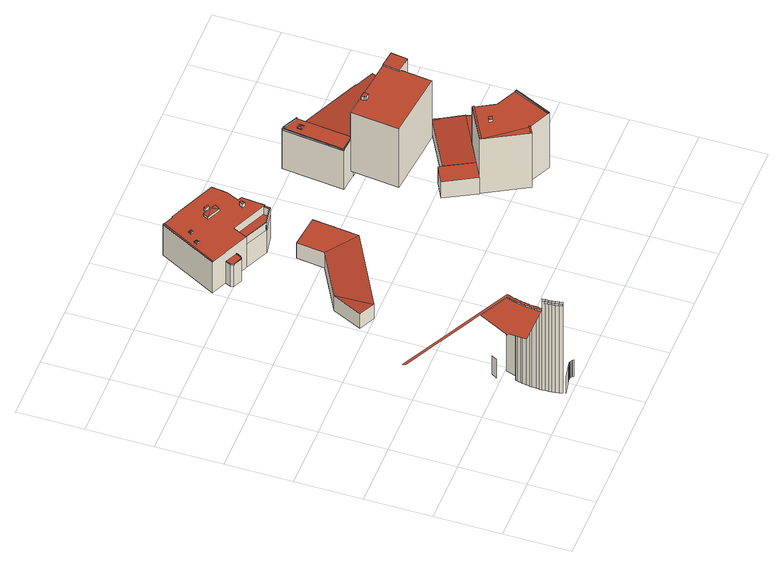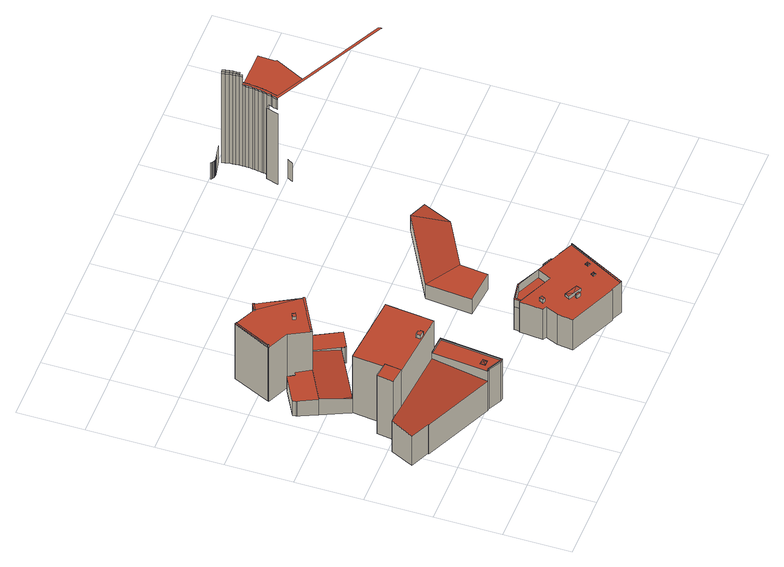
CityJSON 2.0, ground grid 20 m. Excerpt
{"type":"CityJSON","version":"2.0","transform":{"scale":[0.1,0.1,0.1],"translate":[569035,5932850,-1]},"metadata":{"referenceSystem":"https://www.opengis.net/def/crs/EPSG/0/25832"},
"CityObjects":{
"building1":{"type":"Building","attributes":{"Grundfläche 2D":"5160.210936","Grundhöhe NN":"2.251"},"geometry":[{"type":"MultiSurface","lod":"3","boundaries":[[[0,1,2,3,4,5,6,7,8,9,10,11,12,13,14,15,16,17,18,19,20,21,22,23,24,25,26,27,28,29,30,31,32,33,34,35,36,37,38,39,40,41,42,43,44,45,46]],[[47,48,49,50]],[[51,52,48,47]],[[51,53,54,52]],[[55,54,53,56]],[[57,55,56,58]],[[59,60,61,62]],[[63,60,59,64,65,66,67,68]],[[60,69,70,61]],[[60,63,68,67,71,69]],[[69,72,73,70]],[[72,69,71,74]],[[72,75,76,73]],[[77,78,79,80,81,82,83,84,85,86,87,88,89,90,91,92,93,94,95,96,97,98,99,100]],[[75,72,74,101]],[[80,79,78,22,21,20]],[[75,102,103,76]],[[102,75,101,104]],[[81,80,20,19]],[[102,105,106,103]],[[105,102,104,107,108,23]],[[83,82,81,19,18,17]],[[108,109,24,23]],[[109,108,107,110]],[[17,16,84,83]],[[109,111,112,26,25,24]],[[113,112,111,109,110,114]],[[84,16,15,14,86,85]],[[112,115,116,28,27,26]],[[117,116,115,112,113,118]],[[14,13,87,86]],[[119,120,121,122,123,124]],[[116,125,29,28]],[[125,116,117,126]],[[87,13,12,11,89,88]],[[125,127,128,31,30,29]],[[129,128,127,125,126,130]],[[128,131,132,33,32,31]],[[89,11,10,9,91,90]],[[133,132,131,128,129,134]],[[132,135,34,33]],[[135,132,133,136]],[[91,9,8,7,93,92]],[[135,137,138,36,35,34]],[[139,138,137,135,136,140]],[[93,7,6,5,95,94]],[[124,123,122,141,142,143]],[[138,144,145,38,37,36]],[[145,144,138,139,146,147,148]],[[149,150,147,146]],[[97,96,95,5,4,3]],[[145,151,39,38]],[[145,148,152,151]],[[143,142,141,153,154,155]],[[151,156,157,41,40,39]],[[157,156,151,152,158,159]],[[155,154,153,160,161,162]],[[162,161,160,163,164,165]],[[157,166,42,41]],[[167,168,169,170]],[[157,159,171,166]],[[165,164,163,172,173,174]],[[174,173,172,175,176,177]],[[177,176,175,178,179,180]],[[180,179,178,181,182,183]],[[184,150,149,185]]],"semantics":{"surfaces":[{"type":"RoofSurface"},{"type":"WallSurface"}],"values":[0,1,1,1,1,1,1,1,1,1,1,1,1,0,1,1,1,1,1,1,1,1,1,1,1,1,1,1,1,1,1,1,1,1,1,1,1,1,1,1,1,1,1,1,1,1,1,1,1,1,1,1,1,1,1,1,1,1,1,1,1,1,1,1,1,1]}}]},
"building2":{"type":"Building","attributes":{"Grundfläche 2D":"362.881371","Grundhöhe NN":"3.829"},"geometry":[{"type":"Solid","lod":"3","boundaries":[[[[186,187,188,189]],[[190,186,189,191]],[[190,191,192]],[[193,194,189,188]],[[194,195,191,189]],[[195,196,192,191]],[[196,197,190,192]],[[197,198,186,190]],[[198,199,187,186]],[[199,193,188,187]],[[193,199,198,197,196,195,194]]]],"semantics":{"surfaces":[{"type":"RoofSurface"},{"type":"WallSurface"},{"type":"GroundSurface"}],"values":[[0,0,0,1,1,1,1,1,1,1,2]]}}]},
"building3":{"type":"Building","attributes":{"Grundfläche 2D":"464.042007","Grundhöhe NN":"-0.001"},"children":["building3-1","building3-2","building3-3","building3-4","building3-5","building3-6","building3-7","building3-8"],"geometry":[{"type":"Solid","lod":"3","boundaries":[[[[200,201,202,203,204,205,206,207,208,209,210,211,212,213,214,215,216,217]],[[218,219,220,221,222,223,224,225]],[[226,227,228,229,230,231,232,233]],[[203,202,234,235]],[[204,203,235,236]],[[206,205,204,236,237]],[[207,206,237,238]],[[226,233,239,240,225,211,210,209,208,207,238,241,228,227]],[[223,213,212,211,225,224]],[[242,243,216,215,214,213,223,222,221]],[[217,216,243,244]],[[200,217,244,245]],[[202,201,246,234]],[[201,200,245,246]],[[218,225,240,247]],[[219,218,247,248]],[[221,220,219,248,249,242]],[[229,228,241,250]],[[230,229,250,251]],[[231,230,251,252]],[[232,231,252,253]],[[233,232,253,239]],[[238,237,236,235,234,246,245,244,243,242,249,248,247,240,239,253,252,251,250,241]]]],"semantics":{"surfaces":[{"type":"RoofSurface"},{"type":"WallSurface"},{"type":"GroundSurface"}],"values":[[0,0,0,1,1,1,1,1,1,1,1,1,1,1,1,1,1,1,1,1,1,1,2]]}}]},
"building3-1":{"type":"BuildingInstallation","parents":["building3"],"geometry":[{"type":"MultiSurface","lod":"3","boundaries":[[[254,255,256]],[[256,255,257]],[[258,255,254]],[[257,255,258]],[[259,260,258,254]],[[261,259,254,256]],[[260,262,257,258]],[[262,261,256,257]]],"semantics":{"surfaces":[{"type":"RoofSurface"},{"type":"WallSurface"}],"values":[0,0,0,0,1,1,1,1]}}]},
"building3-2":{"type":"BuildingInstallation","parents":["building3"],"geometry":[{"type":"MultiSurface","lod":"3","boundaries":[[[263,264,265,266]],[[266,265,267,268]],[[263,266,268,269]],[[264,263,269,270]],[[265,264,270,267]]],"semantics":{"surfaces":[{"type":"RoofSurface"},{"type":"WallSurface"}],"values":[0,1,1,1,1]}}]},
"building3-3":{"type":"BuildingInstallation","parents":["building3"],"geometry":[{"type":"MultiSurface","lod":"3","boundaries":[[[271,272,273]],[[274,273,272,275]],[[276,272,271]],[[277,275,272,276]],[[278,279,271,273]],[[279,280,276,271]],[[280,281,282,275,277,276]],[[282,283,278,273,274,275]]],"semantics":{"surfaces":[{"type":"RoofSurface"},{"type":"WallSurface"}],"values":[0,0,0,0,1,1,1,1]}}]},
"building3-4":{"type":"BuildingInstallation","parents":["building3"],"geometry":[{"type":"MultiSurface","lod":"3","boundaries":[[[284,285,286,287]],[[287,286,288,289]],[[284,287,289,290]],[[285,284,290,291]],[[286,285,291,288]]],"semantics":{"surfaces":[{"type":"RoofSurface"},{"type":"WallSurface"}],"values":[0,1,1,1,1]}}]},
"building3-5":{"type":"BuildingInstallation","parents":["building3"],"geometry":[{"type":"MultiSurface","lod":"3","boundaries":[[[292,293,294,295]],[[294,293,205,206]],[[295,294,206,207]],[[292,295,207,208]],[[293,292,208,205]]],"semantics":{"surfaces":[{"type":"RoofSurface"},{"type":"WallSurface"}],"values":[0,1,1,1,1]}}]},
"building3-6":{"type":"BuildingInstallation","parents":["building3"],"geometry":[{"type":"MultiSurface","lod":"3","boundaries":[[[296,297,298]],[[299,297,296]],[[300,297,299]],[[301,302,296,298]],[[302,303,299,296]],[[303,304,300,299]],[[300,304,301,298,297]]],"semantics":{"surfaces":[{"type":"RoofSurface"},{"type":"WallSurface"}],"values":[0,0,0,1,1,1,1]}}]},
"building3-7":{"type":"BuildingInstallation","parents":["building3"],"geometry":[{"type":"MultiSurface","lod":"3","boundaries":[[[305,306,212,211,307,308,309,215,214,310]],[[225,218,307,211]],[[218,219,308,307]],[[219,220,221,215,309,308]],[[222,214,215,221]],[[222,311,312,305,310,214]],[[306,305,312,313]],[[212,306,313,224]],[[225,211,212,224]]],"semantics":{"surfaces":[{"type":"RoofSurface"},{"type":"WallSurface"}],"values":[0,1,1,1,1,1,1,1,1]}}]},
"building3-8":{"type":"BuildingInstallation","parents":["building3"],"geometry":[{"type":"MultiSurface","lod":"3","boundaries":[[[314,315,316,317,318,319,320,321,322,323,324,325]],[[228,320,319,227]],[[226,314,325,233]],[[317,316,326,327]],[[228,229,321,320]],[[229,230,322,321]],[[230,231,323,322]],[[231,232,324,323]],[[232,233,325,324]],[[226,328,315,314]],[[316,315,328,326]],[[318,317,327,329]],[[329,227,319,318]]],"semantics":{"surfaces":[{"type":"RoofSurface"},{"type":"WallSurface"}],"values":[0,1,1,1,1,1,1,1,1,1,1,1,1]}}]},
"building4":{"type":"Building","attributes":{"Grundfläche 2D":"231.017886","Grundhöhe NN":"4.061"},"geometry":[{"type":"Solid","lod":"3","boundaries":[[[[330,331,332]],[[333,331,330]],[[334,335,332,331,336,337,338,339]],[[340,341,342,343,344,345,346,347,348]],[[335,334,339,338,349,350,351,352]],[[353,333,330,332,335,352,354]],[[336,331,333,353,355]],[[344,343,342,356,357,349,338]],[[344,338,337,345]],[[345,337,336,346]],[[346,336,355,358,347]],[[348,347,358,359]],[[340,348,359,360]],[[341,340,360,361]],[[342,341,361,356]],[[351,350,349,357,356,361,360,359,358,355,353,354,352]]]],"semantics":{"surfaces":[{"type":"RoofSurface"},{"type":"WallSurface"},{"type":"GroundSurface"}],"values":[[0,0,0,0,1,1,1,1,1,1,1,1,1,1,1,2]]}}]},
"building5":{"type":"Building","attributes":{"Grundfläche 2D":"312.964975","Grundhöhe NN":"4.245"},"children":["building5-1","building5-2","building5-3","building5-4"],"geometry":[{"type":"Solid","lod":"3","boundaries":[[[[362,363,364,365,366,367,368,369,370,371,372,373,374,375]],[[363,362,376,377,364]],[[378,379,367]],[[368,367,379,369]],[[380,369,379]],[[381,372,371]],[[382,383,384,385,386,387,388,389,390,391]],[[386,385,392,393]],[[388,387,394,395]],[[389,388,395,396]],[[391,390,389,396,397]],[[385,384,383,398,399,392]],[[382,391,397,400]],[[383,382,400,398]],[[401,377,376,362,375,402,403]],[[364,377,401,404]],[[366,365,364,404,405]],[[406,378,367,366,405,407]],[[379,378,406,408]],[[380,379,408,409]],[[370,369,380,409,410]],[[386,381,371,370,410,394,387]],[[375,374,373,372,381,386,393,411,402]],[[410,409,408,406,407,405,404,401,403,402,411,393,392,399,398,400,397,396,395,394]]]],"semantics":{"surfaces":[{"type":"RoofSurface"},{"type":"WallSurface"},{"type":"GroundSurface"}],"values":[[0,0,0,0,0,0,0,1,1,1,1,1,1,1,1,1,1,1,1,1,1,1,1,2]]}}]},
"building5-1":{"type":"BuildingInstallation","parents":["building5"],"geometry":[{"type":"MultiSurface","lod":"3","boundaries":[[[412,413,414,415,416,417]],[[372,373,374,375,415,414]],[[416,415,375,362]],[[362,418,419,420,413,412,417,416]],[[414,413,420,372]]],"semantics":{"surfaces":[{"type":"RoofSurface"},{"type":"WallSurface"}],"values":[0,1,1,1,1]}}]},
"building5-2":{"type":"BuildingInstallation","parents":["building5"],"geometry":[{"type":"MultiSurface","lod":"3","boundaries":[[[421,422,423,424,425,426,427,428,429,430,431,432]],[[433,365,427,426]],[[365,366,428,427]],[[366,367,378,430,429,428]],[[368,434,421,432,431,430,378,379]],[[423,422,421,434,435,436]],[[436,437,424,423]],[[425,424,437,438]],[[426,425,438,433]]],"semantics":{"surfaces":[{"type":"RoofSurface"},{"type":"WallSurface"}],"values":[0,1,1,1,1,1,1,1,1]}}]},
"building5-3":{"type":"BuildingInstallation","parents":["building5"],"geometry":[{"type":"MultiSurface","lod":"3","boundaries":[[[439,440,441,442]],[[442,441,443,444]],[[439,442,444,445]],[[440,439,445,446]],[[441,440,446,443]]],"semantics":{"surfaces":[{"type":"RoofSurface"},{"type":"WallSurface"}],"values":[0,1,1,1,1]}}]},
"building5-4":{"type":"BuildingInstallation","parents":["building5"],"geometry":[{"type":"MultiSurface","lod":"3","boundaries":[[[447,448,449,450,451,452]],[[376,377,449,448]],[[449,377,364,453,450]],[[451,450,453,454]],[[454,363,455,452,451]],[[447,452,455,456]],[[456,376,448,447]]],"semantics":{"surfaces":[{"type":"RoofSurface"},{"type":"WallSurface"}],"values":[0,1,1,1,1,1,1]}}]},
"building6":{"type":"Building","attributes":{"Grundfläche 2D":"326.253067","Grundhöhe NN":"3.270"},"children":["building6-1"],"geometry":[{"type":"Solid","lod":"3","boundaries":[[[[457,458,459,460,461,462]],[[463,464,465,466,467,468]],[[460,459,469,470]],[[461,460,470,471]],[[462,461,471,472]],[[457,462,472,473]],[[463,459,458,464]],[[474,475,466,465,464,458,457,473]],[[476,468,467,466,475,477]],[[468,476,469,459,463]],[[477,475,474,473,472,471,470,469,476]]]],"semantics":{"surfaces":[{"type":"RoofSurface"},{"type":"WallSurface"},{"type":"GroundSurface"}],"values":[[0,0,1,1,1,1,1,1,1,1,2]]}}]},
"building6-1":{"type":"BuildingInstallation","parents":["building6"],"geometry":[{"type":"MultiSurface","lod":"3","boundaries":[[[478,479,480,481,482,483]],[[484,485,481,480]],[[485,486,482,481]],[[486,487,483,482]],[[478,483,487,488]],[[488,489,479,478]],[[480,479,489,484]]],"semantics":{"surfaces":[{"type":"RoofSurface"},{"type":"WallSurface"}],"values":[0,1,1,1,1,1,1]}}]},
"building7":{"type":"Building","attributes":{"Grundfläche 2D":"430.508080","Grundhöhe NN":"-0.001"},"children":["building7-1","building7-2"],"geometry":[{"type":"Solid","lod":"3","boundaries":[[[[490,491,492,493,494,495,496,497,498]],[[499,500,501,502,503,504,505,506,507,508]],[[494,493,492,504,503]],[[496,495,494,503,509,510,511]],[[497,496,511,512]],[[498,497,512,513]],[[490,498,513,514]],[[491,490,514,515,516,504,492]],[[517,506,505,504,516,518]],[[507,506,517,519]],[[508,507,519,520]],[[521,500,499,508,520,522]],[[501,500,521,523]],[[502,501,523,524]],[[503,502,524,509]],[[517,518,516,515,514,513,512,511,510,509,524,523,521,522,520,519]]]],"semantics":{"surfaces":[{"type":"RoofSurface"},{"type":"WallSurface"},{"type":"GroundSurface"}],"values":[[0,0,1,1,1,1,1,1,1,1,1,1,1,1,1,2]]}}]},
"building7-1":{"type":"BuildingInstallation","parents":["building7"],"geometry":[{"type":"MultiSurface","lod":"3","boundaries":[[[525,526,527,528,529,530,531,532,533,534,535,536,537]],[[528,490,491,492,530,529]],[[492,493,531,530]],[[538,532,531,493]],[[533,532,538,539]],[[534,533,539,540]],[[535,534,540,541]],[[541,542,536,535]],[[537,536,542,495]],[[495,496,525,537]],[[496,497,526,525]],[[497,498,527,526]],[[528,527,498,490]]],"semantics":{"surfaces":[{"type":"RoofSurface"},{"type":"WallSurface"}],"values":[0,1,1,1,1,1,1,1,1,1,1,1,1]}}]},
"building7-2":{"type":"BuildingInstallation","parents":["building7"],"geometry":[{"type":"MultiSurface","lod":"3","boundaries":[[[543,544,545]],[[543,546,544]],[[543,545,547]],[[543,547,546]],[[545,544,548,549]],[[547,545,549,550]],[[546,547,550,551]],[[544,546,551,548]]],"semantics":{"surfaces":[{"type":"RoofSurface"},{"type":"WallSurface"}],"values":[0,0,0,0,1,1,1,1]}}]}
},
"vertices":[
[9,351,348],[120,295,348],[126,292,348],[343,180,348],[342,175,348],[340,170,348],[338,164,348],[337,159,348],[336,154,348],[334,148,348],[333,143,348],[332,137,348],[331,132,348],[330,126,348],[329,121,348],[328,115,348],[328,109,348],[327,104,348],[327,98,348],[326,93,348],[326,87,348],[326,82,348],[326,76,348],[333,76,348],[333,82,348],[334,87,348],[334,93,348],[334,99,348],[335,105,348],[335,110,348],[336,116,348],[337,122,348],[338,128,348],[339,133,348],[340,139,348],[341,144,348],[343,150,348],[344,156,348],[345,161,348],[347,167,348],[349,172,348],[350,178,348],[352,183,348],[11,359,348],[7,361,348],[7,359,348],[8,355,348],[331,26,384],[331,26,377],[333,16,377],[333,16,384],[329,36,384],[329,36,377],[328,46,384],[328,46,377],[327,56,377],[327,56,384],[326,66,377],[326,66,384],[340,17,377],[338,27,377],[338,27,384],[340,17,384],[338,27,100],[340,17,98],[340,17,94],[340,17,33],[338,27,33],[338,27,94],[336,37,377],[336,37,384],[336,37,33],[335,47,377],[335,47,384],[335,47,33],[334,56,377],[334,56,384],[213,78,343],[326,76,343],[326,82,343],[326,87,343],[326,93,343],[327,98,343],[327,104,343],[328,109,343],[328,115,343],[329,121,343],[330,126,343],[331,132,343],[332,137,343],[333,143,343],[334,148,343],[336,154,343],[337,159,343],[338,164,343],[340,170,343],[342,175,343],[343,180,343],[258,224,343],[211,132,343],[216,129,343],[334,56,33],[334,66,377],[334,66,384],[334,66,33],[333,76,377],[333,76,384],[333,76,33],[333,76,343],[333,82,343],[333,82,33],[334,87,343],[334,93,343],[334,93,33],[334,87,33],[334,99,343],[335,105,343],[335,105,33],[334,99,33],[342,9,33],[342,9,94],[342,9,96],[378,17,96],[378,17,94],[378,17,33],[335,110,343],[335,110,33],[336,116,343],[337,122,343],[337,122,33],[336,116,33],[338,128,343],[339,133,343],[339,133,33],[338,128,33],[340,139,343],[340,139,33],[341,144,343],[343,150,343],[343,150,33],[341,144,33],[388,19,96],[388,19,94],[388,19,33],[344,156,343],[345,161,343],[344,156,33],[344,156,305],[345,161,305],[357,153,33],[357,153,305],[347,167,343],[347,167,305],[395,19,96],[395,19,94],[395,19,33],[349,172,343],[350,178,343],[349,172,305],[350,178,305],[397,19,96],[397,19,94],[397,19,33],[400,18,96],[400,18,94],[400,18,33],[352,183,343],[344,223,103],[335,207,103],[335,207,33],[344,223,33],[352,183,305],[403,17,96],[403,17,94],[403,17,33],[406,15,96],[406,15,94],[406,15,33],[408,14,96],[408,14,94],[408,14,33],[410,11,96],[410,11,94],[410,11,33],[368,190,305],[368,190,33],
[658,716,102],[672,854,103],[570,865,107],[561,781,107],[424,590,102],[416,703,107],[375,614,105],[570,865,48],[561,781,48],[416,703,48],[375,614,48],[424,590,48],[658,716,48],[672,854,48],
[653,1062,127],[670,1099,127],[675,1146,127],[533,1210,127],[531,1207,127],[500,1221,127],[496,1223,127],[405,1048,127],[408,1047,127],[452,1027,127],[453,1027,127],[528,993,127],[528,995,127],[547,1036,127],[652,989,127],[656,987,127],[659,986,127],[665,1056,127],[599,959,98],[654,969,98],[654,971,98],[656,987,98],[652,989,98],[547,1036,98],[528,995,98],[528,993,98],[489,1010,93],[453,1027,93],[452,1027,93],[444,1010,93],[447,1001,93],[474,989,93],[483,993,93],[491,1010,93],[675,1146,10],[533,1210,10],[531,1207,10],[496,1223,10],[405,1048,10],[491,1010,10],[528,993,10],[452,1027,10],[656,987,10],[659,986,10],[665,1056,10],[653,1062,10],[670,1099,10],[599,959,10],[654,969,10],[654,971,10],[444,1010,10],[447,1001,10],[474,989,10],[483,993,10],
[457,1111,130],[464,1114,131],[461,1121,130],[470,1117,130],[466,1107,130],[457,1111,127],[466,1107,127],[461,1121,127],[470,1117,127],
[592,1124,140],[595,1129,140],[584,1135,140],[582,1129,140],[584,1135,127],[582,1129,127],[592,1124,127],[595,1129,127],
[487,1139,130],[494,1142,131],[492,1148,130],[496,1146,130],[501,1144,130],[497,1135,130],[499,1140,130],[492,1148,127],[487,1139,127],[497,1135,127],[499,1140,127],[501,1144,127],[496,1146,127],
[637,1037,139],[643,1048,139],[635,1052,139],[629,1041,139],[635,1052,127],[629,1041,127],[637,1037,127],[643,1048,127],
[408,1047,130],[500,1221,129],[496,1223,129],[405,1048,130],
[557,1114,134],[589,1118,138],[564,1130,137],[597,1095,134],[605,1110,138],[564,1130,127],[557,1114,127],[597,1095,127],[605,1110,127],
[649,971,127],[599,962,127],[599,959,127],[654,969,127],[654,971,127],[651,987,127],[651,987,98],[649,971,98],[599,962,98],
[489,1010,95],[482,994,95],[475,991,95],[448,1002,95],[446,1011,95],[453,1027,95],[452,1027,95],[444,1010,95],[447,1001,95],[474,989,95],[483,993,95],[491,1010,95],[475,991,93],[448,1002,93],[482,994,93],[446,1011,93],
[1139,672,105],[1130,671,105],[1150,647,107],[1137,675,105],[1075,538,112],[1175,592,113],[972,585,105],[971,585,105],[1014,505,112],[1073,536,112],[964,597,114],[913,570,114],[963,477,114],[964,478,114],[1014,505,114],[971,585,114],[972,585,114],[967,593,114],[966,592,114],[1014,505,51],[1073,536,51],[1075,538,51],[1175,592,51],[1137,675,51],[1139,672,51],[972,585,51],[963,477,51],[964,478,51],[967,593,51],[966,592,51],[964,597,51],[913,570,51],
[966,473,262],[1052,365,262],[1054,362,262],[1115,333,262],[1120,331,262],[1170,441,259],[1169,445,259],[1168,448,259],[1108,477,259],[1077,533,259],[1073,536,259],[1014,505,260],[1011,503,260],[964,478,261],[1030,355,262],[1032,350,262],[1172,444,259],[1171,444,259],[1172,447,259],[1075,538,259],[1200,534,108],[1199,538,108],[1196,546,109],[1175,592,111],[1075,538,111],[1097,496,109],[1107,501,109],[1118,480,108],[1199,523,108],[1202,525,108],[1175,592,52],[1075,538,52],[1097,496,52],[1107,501,52],[1118,480,52],[1202,525,52],[1199,538,52],[1196,546,52],[1200,534,52],[1032,350,52],[964,478,52],[1030,355,52],[1054,362,52],[1120,331,52],[1172,444,52],[1170,441,52],[1171,444,52],[1172,447,52],[1108,477,52],[1073,536,52],
[1017,501,264],[1075,532,264],[1073,536,264],[964,478,264],[966,473,264],[1012,498,264],[1012,498,260],[1017,501,260],[1075,532,259],
[1167,446,264],[1166,444,264],[1166,443,264],[1167,443,264],[1117,335,264],[1116,336,264],[1115,333,264],[1120,331,264],[1170,441,264],[1172,444,264],[1171,444,264],[1169,445,264],[1116,336,262],[1167,446,259],[1166,444,259],[1166,443,259],[1167,443,259],[1117,335,262],
[1051,472,270],[1046,481,270],[1034,475,270],[1039,466,270],[1034,475,260],[1039,466,261],[1051,472,260],[1046,481,260],
[1032,356,264],[1030,355,264],[1032,350,264],[1055,363,264],[1053,366,264],[1033,355,264],[1055,363,262],[1053,366,262],[1033,355,262],[1032,356,262],
[1139,766,263],[1133,767,263],[1139,817,263],[936,838,269],[921,693,269],[1129,672,263],[1139,817,267],[1133,767,267],[1180,761,267],[1182,761,267],[1188,810,267],[1188,811,267],[1139,817,43],[936,838,43],[921,693,43],[1129,672,43],[1139,766,43],[1180,761,43],[1182,761,43],[1188,811,43],[1188,810,43],
[1009,813,280],[1011,826,280],[994,828,280],[993,820,280],[996,819,280],[996,814,280],[994,828,267],[993,820,267],[996,819,267],[996,814,267],[1009,813,267],[1011,826,267],
[894,842,160],[936,838,160],[950,836,160],[951,839,160],[968,1005,160],[967,1005,160],[962,1006,160],[923,1026,160],[914,1027,160],[1231,875,121],[1234,880,121],[1177,906,121],[1177,909,121],[968,1005,122],[950,836,137],[1139,817,130],[1188,811,128],[1188,812,128],[1202,811,128],[968,1005,10],[967,1005,10],[962,1006,10],[923,1026,10],[914,1027,10],[894,842,10],[936,838,10],[950,836,10],[1188,811,10],[1139,817,10],[1188,812,10],[1202,811,10],[1234,880,10],[1231,875,10],[1177,906,10],[1177,909,10],
[962,1006,164],[923,1026,164],[914,1027,164],[894,842,164],[936,838,164],[950,836,164],[951,839,164],[897,845,164],[916,1023,164],[924,1022,164],[961,1003,164],[966,1003,164],[967,1005,164],[897,845,160],[916,1023,160],[924,1022,160],[961,1003,160],[966,1003,160],
[940,983,164],[933,991,162],[931,977,162],[948,990,162],[947,975,162],[933,991,160],[931,977,160],[947,975,160],[948,990,160]
]}
